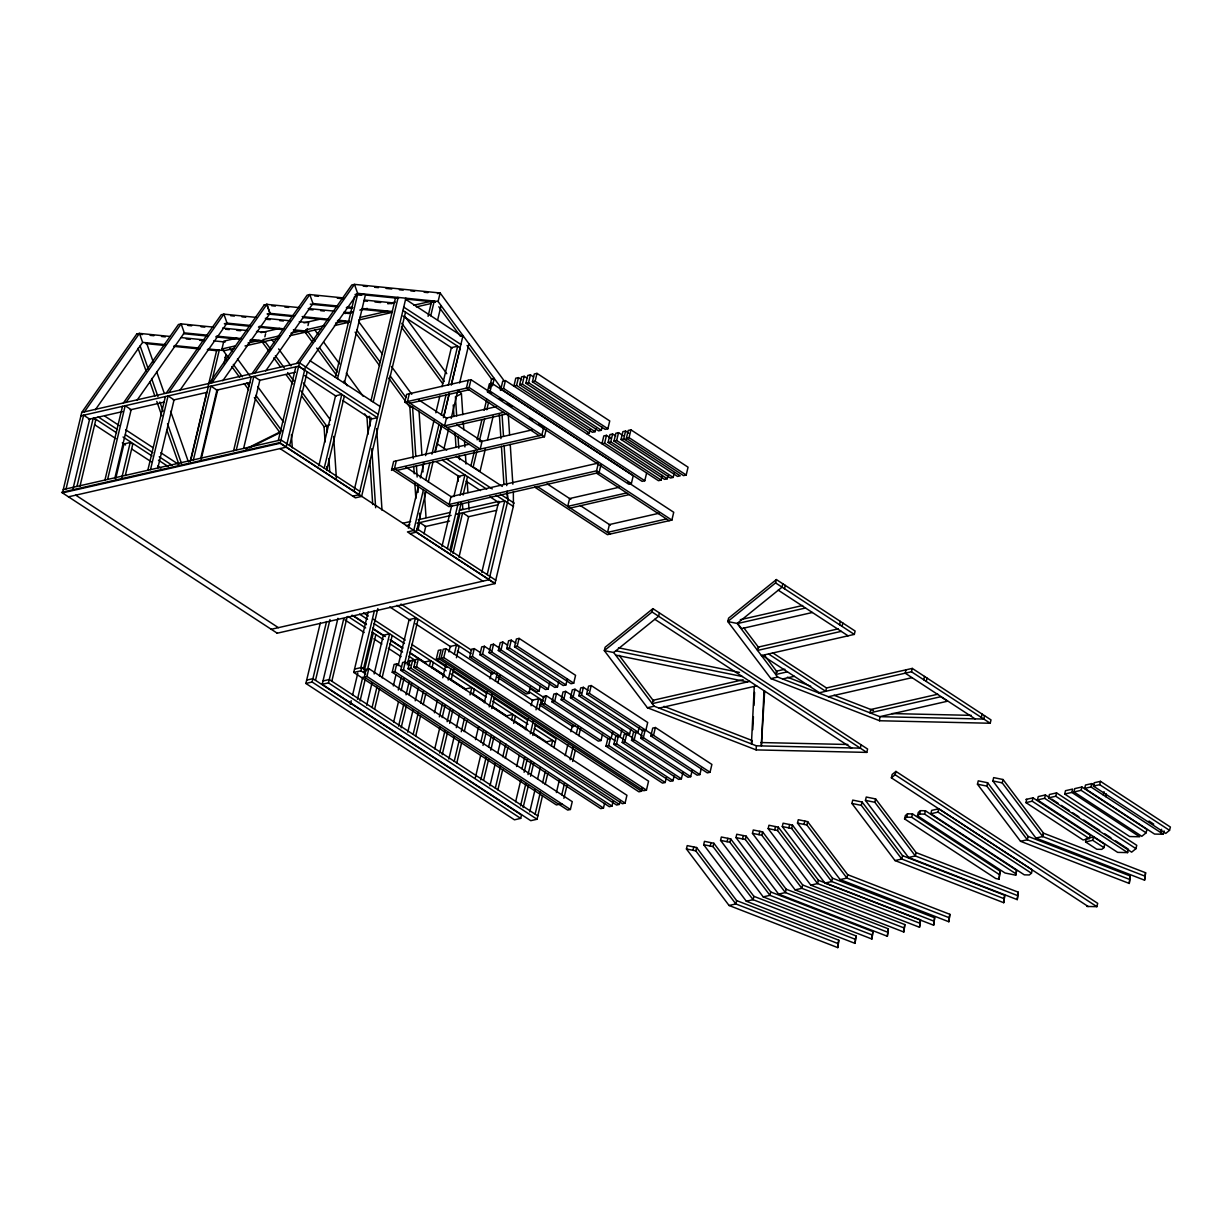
<?xml version="1.0" encoding="UTF-8"?>
<svg xmlns="http://www.w3.org/2000/svg" width="1232" height="1232" viewBox="0 0 1232 1232"><rect width="100%" height="100%" fill="white"/><g stroke="black" fill="none" stroke-linecap="round" stroke-linejoin="round"><path stroke-width="1.5" d="M754.261 686.424L751.428 743.912L752.228 740.555M752.767 729.76L753.399 716.685M753.953 705.474L754.6 692.399M756.14 749.903L756.34 745.807L654.192 706.213L613.69 652.529L604.327 650.619L605.112 647.262L652.898 608.654L867.59 749.041L866.789 752.398L756.14 749.903L647.416 707.753M764.04 690.705L761.33 745.914L764.656 691.06M837.775 947.624L838.776 940.185L736.628 900.592L696.604 847.524L687.225 845.614L686.424 848.971L729.067 905.489L837.775 947.624L838.776 940.185M855.023 943.373L856.024 935.92L753.876 896.326L713.852 843.258L704.473 841.348L703.672 844.705L746.315 901.223L855.023 943.373L856.024 935.92M826.703 687.918L912.265 668.406L991.005 719.904L990.205 723.246L879.556 720.751L879.817 716.654L777.685 677.061L737.152 623.438L727.789 621.529L728.589 618.171L776.36 579.564L855.116 631.046L854.315 634.403L761.391 655.578M871.902 939.015L872.903 931.577L770.755 891.983L730.715 838.915L721.351 837.005L720.551 840.363L763.193 896.881L871.902 939.015L872.903 931.577M887.333 936.258L888.334 928.805L786.185 889.211L746.145 836.143L736.767 834.233L735.981 837.591L778.609 894.109L887.333 936.258L888.334 928.805M903.811 932.008L904.812 924.57L802.663 884.976L762.639 831.908L753.26 829.998L752.459 833.356L795.102 889.874L903.811 932.008L904.812 924.57M919.519 927.265L920.52 919.827L818.371 880.233L778.331 827.165L768.953 825.255L768.167 828.612L810.795 885.13L919.519 927.265L920.52 919.827M933.64 925.217L934.641 917.778L832.493 878.17L792.469 825.117L783.09 823.192L782.289 826.549L824.932 883.067L933.64 925.217L934.641 917.778M948.84 921.752L949.841 914.313L847.693 874.705L807.668 821.652L798.29 819.727L797.489 823.084L840.132 879.602L948.84 921.752L949.841 914.313M999.044 879.186L1000.061 871.163L912.512 813.921L907.522 813.813L905.366 815.553L904.565 818.895L995.733 878.508L999.044 879.186L1000.061 871.163M1003.726 902.702L1004.727 895.264L902.579 855.67L862.107 802.017L852.729 800.107L851.928 803.464L895.017 860.567L1003.726 902.702L1004.727 895.264M1015.738 875.182L1016.616 870.393L925.448 810.779L920.458 810.671L918.302 812.412L917.501 815.769L1005.066 873.011L1015.738 875.182L1016.616 870.393M1017.247 899.622L1018.248 892.184L916.1 852.59L875.629 798.937L866.25 797.027L865.449 800.369L908.538 857.487L1017.247 899.622L1018.248 892.184M1129.251 883.436L1130.252 875.998L1028.104 836.405L987.633 782.751L978.254 780.842L977.453 784.199L1020.543 841.302L1129.251 883.436L1130.252 875.998M1035.943 838.068L992.869 780.965L993.654 777.608L1003.033 779.517L1043.519 833.171L1042.719 836.528L1035.866 838.037L1144.574 880.187L1145.575 872.749L1043.427 833.14L1042.642 836.497L1144.774 876.091M1145.575 872.749L1144.574 880.187M169.908 336.444L139.447 333.379L136.767 333.995L81.743 412.458L62.462 492.892L280.157 443.274L361.607 496.404L405.513 312.143M66.066 488.904L83.622 415.199L89.628 419.111L72.934 489.135M76.954 486.471L93.201 418.295L95.757 419.973L79.957 486.317M104.936 480.049L122.492 406.344M107.615 479.433L125.171 405.728L131.162 409.64L114.93 477.816M115.623 478.94L123.97 443.936L130.222 442.504L132.779 444.182L125.325 475.506M121.876 477.523L130.222 442.504M147.825 470.27L165.381 396.565M150.504 469.654L168.06 395.949L174.051 399.861L157.819 468.037M190.19 461.523L206.483 393.177M208.239 385.785L216.601 350.689L219.281 350.073L211.827 381.35M190.714 460.491L208.27 386.786M193.393 459.875L210.949 386.17L216.94 390.097L200.708 458.273M233.849 348.502L224.532 350.627L221.96 348.949L223.824 341.125L236.867 338.153M201.047 459.829L217.802 389.528M223.947 363.686L226.134 354.554M233.603 450.712L251.159 377.007M236.282 450.096L253.838 376.391L259.829 380.318L243.597 448.494M264.865 336.829L265.573 333.887M278.278 440.532L295.834 366.828M312.22 341.926L305.521 332.748L306.121 330.176M280.157 443.274L299.453 362.824L354.477 284.376L440.147 292.985L503.996 380.611M294.494 330.777L303.981 331.731L306.66 331.115L307.276 328.559M307.969 325.618L308.678 322.661L299.253 321.721M286.147 447.185L305.444 366.751M289.659 445.476L307.215 371.771M335.289 377.454L354.616 296.342M337.522 378.686L357.727 293.894L365.457 294.664L344.375 383.167M318.857 465.835L335.551 395.811L341.803 394.394L324.232 468.098M326.803 469.777L344.359 396.073M370.986 400.77L395.457 298.021L398.136 297.405L373.219 402.032M306.676 680.095L312.928 678.663L521.49 815.045L520.705 818.387L514.437 819.819L305.875 683.452L320.289 622.976M354.108 490.567L371.402 417.987M305.875 683.452L312.127 682.02L326.542 621.544M405.867 298.175L359.051 494.725L352.783 496.157M315.5 680.341L329.991 619.542M542.527 795.549L537.029 819.249L530.776 820.681L322.199 684.314L337.922 618.31M322.199 684.314L328.467 682.882L343.743 618.726M331.824 681.219L347.193 616.724M477.539 449.742L404.774 402.156L406.637 394.348L470.963 379.687L491.522 393.131M409.317 393.732L407.453 401.555L480.218 449.126L482.066 441.302L456.764 424.763M428.074 316.347L431.554 301.732L434.234 301.116L430.753 315.731M391.483 470.408L393.624 461.476L469.084 444.275M396.304 460.86L394.44 468.684L451.682 506.136L599.106 472.534L600.985 464.695M500.223 386.663L438.099 301.501L440.147 292.985L437.437 293.647M561.777 803.711L556.417 804.943L353.753 672.426L368.168 611.965M437.591 320.212L441.087 305.598M350.35 704.396L351.228 700.715M352.552 695.187L357.819 673.072M360.807 667.652L374.42 610.533M353.753 672.426L360.899 670.809L361.7 667.451L366.52 670.608M363.378 669.33L377.854 608.531M357.48 699.283L362.747 677.169M364.071 671.64L373.296 632.955M364.272 677.076L366.135 669.253L368.815 668.637L572.249 801.662L570.385 809.47L567.706 810.086L364.272 677.076L366.951 676.46L570.385 809.47M360.052 700.962L365.319 678.847M367.521 669.638L375.852 634.634M366.951 676.46L368.815 668.637M408.346 528.189L418.557 485.377M420.328 477.939L423.87 463.047M425.641 455.594L434.064 420.235M435.851 412.797L439.839 396.042M442.057 386.725L451.359 347.64L457.626 346.223L448.309 385.308M366.689 705.258L371.956 683.144M374.143 673.935L383.368 635.235L389.62 633.818L379.518 676.199M482.805 581.165L407.469 531.916L413.736 530.484L423.485 489.535M425.702 480.234L429.691 463.478M431.908 454.177L439.008 424.393M441.225 415.092L446.092 394.61M372.064 707.522L376.884 687.256M441.657 425.194L434.788 451.805M443.428 417.71L449.218 393.439M451.436 384.091L463.016 335.535L460.321 336.151L438.808 306.768M416.293 532.162L426.056 491.214M428.274 481.912L433.14 461.43M435.358 452.129L441.58 426.072M443.782 416.77L449.11 394.425M451.328 385.123L460.198 347.901L402.941 310.464M374.62 709.201L379.456 688.934M382.089 677.877L392.192 635.496M417.987 529.929L419.742 522.568L425.733 526.48L423.977 533.856M444.044 448.34L448.494 429.66M451.174 418.449L457.842 390.421M459.628 382.952L468.976 343.713M604.589 803.341L603.464 808.038L600.785 808.639L392.223 672.272L394.086 664.448L396.766 663.848L401.57 666.989M392.223 672.272L394.902 671.656L396.766 663.848M393.331 685.916L395.965 674.859M398.152 665.65L409.132 619.588L415.384 618.156L417.956 619.835L407.238 664.926M468.283 380.288L466.42 388.111L539.185 435.681M613.105 801.401L611.981 806.082L609.301 806.698L400.739 670.331L402.602 662.508L405.282 661.907L410.087 665.049M404.774 402.156L469.099 387.495L470.963 379.687M398.275 690.028L401.339 677.123M404.419 664.217L415.384 618.156M400.739 670.331L403.418 669.715L405.282 661.907M393.639 722.044L398.46 701.778M401.093 690.721L403.911 678.801M620.05 801.293L619.296 804.419L616.616 805.035L408.054 668.668L409.917 660.845M408.054 668.668L410.733 668.052L412.597 660.229L415.8 662.339M398.567 726.141L403.834 704.042M406.036 694.817L409.116 681.927M441.98 546.346L451.636 505.813M453.838 496.604L458.674 476.322L464.926 474.905L460.09 495.172M413.829 667.344L415.692 659.52L418.372 658.92L626.934 795.287L625.071 803.11L622.391 803.711L413.829 667.344L416.508 666.728L625.071 803.11M401.139 727.835L406.406 705.72M409.039 694.663L411.673 683.606M416.508 666.728L418.372 658.92M447.355 548.61L458.335 502.548M487.441 391.822L489.304 383.999L491.984 383.383L633.233 475.737L631.369 483.56L628.674 484.176L487.441 391.822L490.12 391.206L631.369 483.56M449.926 550.288L461.338 502.379M463.093 495.002L467.482 476.584M470.947 465.681L474.459 450.927M477.092 439.87L481.928 419.588M484.114 410.364L486.748 399.307M489.381 388.234L491.583 379.025L494.263 378.409L492.507 385.785M407.777 732.131L413.043 710.017M415.23 700.808L418.31 687.903M450.727 552.09L459.952 513.405M490.12 391.206L491.984 383.383M476.692 452.159L473.18 466.913L480.033 471.394L485.3 449.264M479.325 441.102L484.607 418.972M486.794 409.748L488.55 402.371M452.976 553.322L462.631 512.789L468.622 516.701L458.966 557.249M413.151 734.38L418.418 712.265M420.605 703.056L423.238 691.999M429.383 666.204L430.707 660.675L424.455 662.108M415.708 736.058L420.543 715.792M423.177 704.735L425.81 693.678M431.955 667.883L433.279 662.354M487.502 440.04L493.2 416.077M436.236 659.32L438.376 650.388L441.056 649.772L438.931 658.704L436.236 659.32L638.9 791.822L641.579 791.206L642.426 787.633M646.646 472.919L644.783 480.757L642.103 481.358L500.87 389.019L502.733 381.181L505.413 380.58L658.442 480.696L661.122 480.08L662.231 475.398M500.87 389.019L503.549 388.403L505.413 380.58M441.102 658.211L443.227 649.279L445.907 648.663L648.571 781.165L646.446 790.097L643.766 790.713L441.102 658.211L443.782 657.595L646.446 790.097M443.782 657.595L445.907 648.663M434.419 712.789L437.499 699.884M442.765 677.769L445.83 664.88M448.91 651.974L450.219 646.446L456.471 645.029L459.043 646.708L456.41 657.765M518.441 377.608L515.761 378.209L513.898 386.032L516.578 385.416L518.441 377.608L521.598 379.672M439.362 716.885L442.427 703.98M448.14 680.033L450.773 668.976M454.285 654.238L456.471 645.029M595.841 428.551L595.102 431.677L592.423 432.293L519.658 384.723L521.521 376.9L524.201 376.284L527.373 378.363M434.727 748.917L439.993 726.803M442.18 717.594L444.998 705.659M451.143 679.864L453.776 668.807M519.658 384.723L522.337 384.107L524.201 376.284M602.063 427.134L601.324 430.261L598.629 430.877L525.879 383.306L527.743 375.483L530.422 374.867L533.579 376.946M481.804 572.372L498.483 502.348L504.735 500.931L487.179 574.636M439.655 753.014L444.937 730.899M447.124 721.69L450.204 708.785M525.879 383.306L528.559 382.69L530.422 374.867M442.226 754.692L447.493 732.578M449.695 723.369L452.76 710.464M532.44 381.812L534.303 373.989L536.983 373.373L609.748 420.944L607.884 428.767L605.205 429.383L532.44 381.812L535.119 381.196L607.884 428.767M535.119 381.196L536.983 373.373M530.361 687.102L528.882 693.354L526.203 693.97L469.7 657.026L471.563 649.218L474.243 648.602L480.526 652.714M508.231 499.222L489.058 579.748L271.24 629.29M469.7 657.026L472.38 656.425L474.243 648.602M448.864 758.989L454.131 736.875M456.317 727.665L459.397 714.76M513.297 506.521L494.941 583.583L413.736 530.484M513.344 491.784L513.436 506.491L496.234 495.372M454.238 761.253L459.059 740.986M461.261 731.762L464.325 718.872M470.039 694.91L471.794 687.548L465.542 688.965M540.17 686.347L539.046 691.044L536.367 691.645L479.879 654.716L481.727 646.892L484.422 646.276L490.69 650.388M456.81 762.931L461.63 742.665M464.264 731.608L466.897 720.551M473.042 694.756L474.366 689.227M479.879 654.716L482.559 654.1L484.422 646.276M549.703 682.697L548.209 688.95L545.53 689.566L489.027 652.621L490.89 644.813L493.57 644.197L499.853 648.294M543.728 427.258L541.864 435.081L391.761 469.284L448.895 506.645L451.574 506.044M489.027 652.621L491.707 652.005L493.57 644.197M396.997 470.362L544.421 436.759L546.3 428.936M475.506 739.647L478.586 726.757M484.284 702.794L486.917 691.737M489.997 678.847L491.306 673.319L494.432 672.595M558.635 682.143L557.511 686.825L554.831 687.441L498.329 650.496L500.192 642.688L502.872 642.072L507.584 645.152M498.329 650.496L501.008 649.895L502.872 642.072M480.88 741.91L483.514 730.853M489.227 706.891L492.292 694.001M495.372 681.096L497.127 673.735M475.367 777.623L480.634 755.509M483.006 745.437L486.347 731.546M491.799 708.585L494.432 697.528M497.944 682.774L499.699 675.413M567.382 678.663L565.904 684.915L563.209 685.531L506.722 648.586L508.585 640.779L511.265 640.163L515.977 643.243M506.722 648.586L509.401 647.986L511.265 640.163M480.757 779.871L486.024 757.772M488.657 746.715L491.291 735.658M514.545 646.815L516.408 638.992L519.088 638.376L575.575 675.321L573.712 683.144L571.032 683.745L514.545 646.815L517.224 646.199L573.712 683.144M483.76 779.717L488.58 759.451M490.783 750.226L493.847 737.337M517.224 646.199L519.088 638.376M489.951 785.862L495.218 763.748M497.851 752.69L500.485 741.633M495.326 788.11L500.592 765.996M502.779 756.787L505.859 743.897M511.573 719.935L512.882 714.406L506.629 715.838M497.897 789.789L502.718 769.523M505.351 758.465L507.984 747.408M513.698 723.461L515.453 716.085M629.275 494.602L570.308 508.046L567.736 506.367L569.6 498.544L619.357 487.21M586.648 433.602L589.327 433.002L590.082 429.876M516.593 766.52L519.226 755.462M525.371 729.667L528.004 718.61M531.084 705.705L532.393 700.176L538.646 698.76L541.218 700.438L539.031 709.647M521.968 768.768L524.601 757.711M530.314 733.764L533.379 720.859M536.012 709.817L538.646 698.76M515.623 801.801L520.89 779.687M524.093 772.295L527.173 759.389M532.886 735.442L535.52 724.385M598.413 463.032L450.974 496.635L449.11 504.458L596.55 470.855L598.028 464.587M602.494 734.272L601.016 740.524L598.336 741.14L541.834 704.196L543.697 696.373L546.377 695.772L554.215 700.9M606.483 435.327L603.803 435.943L601.94 443.751L604.619 443.15L606.483 435.327L611.195 438.407M541.834 704.196L544.513 703.58L546.377 695.772M520.551 805.897L525.818 783.798M528.02 774.574L531.084 761.684M668.006 475.629L667.267 478.755L664.587 479.371L608.084 442.427L609.948 434.603L612.627 434.003L615.769 436.051M523.123 807.576L528.389 785.477M530.592 776.252L533.656 763.363M608.084 442.427L610.764 441.811L612.627 434.003M612.674 731.947L611.18 738.199L608.5 738.815L552.013 701.87L553.861 694.063L556.556 693.447L562.824 697.558M674.289 472.718L673.18 477.415L670.501 478.016L613.998 441.087L615.861 433.264L618.541 432.648L623.253 435.728M613.998 441.087L616.678 440.471L618.541 432.648M552.013 701.87L554.693 701.27L556.556 693.447M529.745 811.888L535.011 789.774M537.645 778.716L540.294 767.659M621.02 439.485L623.7 438.869L680.203 475.814L677.523 476.414L621.02 439.485L622.884 431.662L625.563 431.046L628.705 433.11M621.837 729.868L620.343 736.12L617.663 736.721L561.161 699.791L563.024 691.968L565.704 691.352L571.987 695.464M623.7 438.869L625.563 431.046M535.135 814.136L540.401 792.022M542.588 782.813L545.222 771.756M551.366 745.961L552.691 740.432L546.438 741.864M561.161 699.791L563.84 699.175L565.704 691.352M626.102 439.377L628.243 430.445L630.923 429.829L688.057 467.19L686.193 475.013L683.514 475.614L626.38 438.253L629.059 437.653L686.193 475.013M545.16 784.491L547.793 773.434M553.938 747.639L556.048 738.769L535.196 725.124M629.059 437.653L630.923 429.829M630.753 729.313L629.644 733.995L626.965 734.611L570.462 697.666L572.326 689.843L575.005 689.242L581.288 693.339M570.462 697.666L573.142 697.05L575.005 689.242M639.146 727.388L638.022 732.085L635.342 732.701L578.855 695.757L580.719 687.933L583.398 687.333L588.111 690.413M556.402 792.546L559.467 779.64M565.18 755.693L567.813 744.636M570.878 731.731L572.202 726.202L575.329 725.494M578.855 695.757L581.535 695.141L583.398 687.333M561.777 794.794L564.41 783.737M570.108 759.79L573.188 746.885M576.268 733.995L578.024 726.618M586.678 693.97L588.542 686.162L591.221 685.546L647.709 722.491L645.845 730.299L643.166 730.915L586.678 693.97L589.358 693.354L653.068 734.965M563.902 798.321L566.982 785.415M572.68 761.468L575.313 750.411M578.824 735.673L580.58 728.297M589.358 693.354L591.221 685.546M666.312 777.792L665.188 782.489L662.508 783.105L606.005 746.161L607.869 738.338M606.005 746.161L608.7 745.545L610.548 737.737M674.12 776.021L673.011 780.703L670.331 781.319L613.829 744.374L615.692 736.551L618.372 735.951L624.655 740.047M613.829 744.374L616.508 743.758L618.372 735.951M610.117 534.057L537.352 486.486L534.673 487.102L607.422 534.673L671.871 520.089L673.735 512.281L627.873 482.282M654.192 706.213L647.401 707.722L604.327 650.619L652.098 611.996L652.898 608.654M682.882 772.541L681.388 778.793L678.709 779.409L622.222 742.465L624.085 734.642L626.765 734.041L633.032 738.137M622.222 742.465L624.901 741.849L626.765 734.041M659.382 612.889L658.596 616.246L613.69 652.529M692.184 770.416L690.69 776.668L688.01 777.284L631.523 740.34L633.387 732.532M631.523 740.34L634.203 739.739L636.066 731.916L642.334 736.028M640.686 738.261L642.534 730.437L645.229 729.821L643.366 737.645L640.686 738.261L697.173 775.19L699.853 774.589L701.347 768.337M650.85 735.935L652.714 728.112L655.393 727.511L711.896 764.441L710.032 772.264L707.353 772.88L650.85 735.935L653.53 735.319L710.032 772.264M653.53 735.319L655.393 727.511M692.969 850.296L693.77 846.954M837.976 943.543L735.843 903.949L695.803 850.881L696.619 847.524M710.217 846.03L711.018 842.688M879.617 720.751L770.909 678.601L727.789 621.529L775.575 582.905L776.36 579.564M855.224 939.277L753.091 899.683L713.051 846.615L713.867 843.258M782.782 583.752L782.058 587.156L737.152 623.438M784.476 588.727L785.277 585.385M727.08 841.687L727.881 838.345M872.102 934.934L769.954 895.341L729.929 842.272L730.745 838.915M742.511 838.915L743.312 835.573M887.533 932.162L785.385 892.569L745.345 839.5L746.176 836.143M736.628 900.592L735.843 903.949L729.067 905.489M759.004 834.68L759.805 831.323M904.011 927.927L801.863 888.318L761.838 835.265L762.654 831.908M753.876 896.326L753.091 899.683L746.315 901.223M774.697 829.937L775.498 826.58M919.719 923.184L817.571 883.575L777.531 830.522L778.362 827.165M770.755 891.983L769.954 895.341L763.193 896.881M788.834 827.873L789.635 824.531M839.546 624.732L840.347 621.39M933.841 921.12L831.692 881.527L791.668 828.458L792.484 825.117M842.026 626.364L842.827 623.007M786.185 889.211L785.385 892.569L778.609 894.109M804.034 824.408L804.819 821.066M807.684 821.652L806.868 824.993L846.892 878.062L949.04 917.655M802.663 884.976L801.863 888.318L795.102 889.874M818.371 880.233L817.571 883.575L810.795 885.13M861.137 744.806L860.306 748.147L756.34 745.807M832.493 878.17L831.692 881.527L824.932 883.067M1003.926 898.621L901.778 859.027L861.307 805.358L862.107 802.017M847.693 874.705L846.892 878.062L840.132 879.602M905.997 669.838L905.212 673.18L975.128 718.903M1017.447 895.541L915.314 855.932L874.828 802.278L875.629 798.937M818.541 692.938L911.464 671.763L912.265 668.406M1088.21 906.521L891.367 777.823L892.168 774.466L895.941 771.417L1097.681 903.333L1096.88 906.675L1086.886 906.444M891.367 777.823L895.14 774.774L895.941 771.417M923.754 679.802L924.554 676.445M926.233 681.419L927.034 678.077M904.565 818.895L906.721 817.155L907.522 813.813M902.579 855.67L901.778 859.027L895.017 860.567M999.26 874.52L911.711 817.278L912.512 813.921M917.501 815.769L919.657 814.013L920.458 810.671M1015.815 873.734L924.647 814.136L925.448 810.779M916.1 852.59L915.314 855.932L908.538 857.487M930.853 813.736L931.654 810.394L938.799 808.762L1032.262 869.869L1031.461 873.226L1029.305 874.966L1024.316 874.843L930.853 813.736L938.014 812.119L1031.461 873.226M938.014 812.119L938.799 808.762M981.303 717.424L982.104 714.083M984.522 715.653L983.798 719.057L879.756 716.67L947.608 701.193L940.755 696.727L869.946 712.866L870.747 709.509L937.829 694.217M1129.451 879.355L1027.303 839.762L986.832 786.093L987.633 782.751M1042.719 836.528L1002.232 782.874L1003.033 779.517M1025.856 799.476L1033.001 797.843L1090.151 835.204L1089.35 838.561L1083.097 839.978L1025.948 802.617L1026.749 799.275M1025.948 802.617L1032.2 801.2L1033.001 797.843M1028.104 836.405L1027.303 839.762L1020.543 841.302M1115.668 840.902L1128.435 849.248L1127.634 852.606L1117.655 852.375L1037.467 799.938L1038.253 796.596L1045.398 794.963L1048.601 797.042M1037.467 799.938L1044.613 798.305L1045.398 794.963M1048.617 797.859L1049.418 794.517L1056.563 792.884L1136.751 845.321L1135.95 848.663L1131.638 852.159L1048.617 797.859L1055.762 796.242L1135.95 848.663M1055.762 796.242L1056.563 792.884M1064.694 794.039L1065.495 790.698L1072.641 789.065L1071.84 792.422L1064.694 794.039L1129.698 836.543L1139.677 836.774L1071.84 792.422M1073.965 791.96L1074.766 788.603L1081.912 786.986L1146.915 829.475L1146.114 832.832L1141.802 836.312L1073.965 791.96L1081.111 790.328L1146.114 832.832M1081.111 790.328L1081.912 786.986M1164.086 830.907L1163.285 834.249L1154.553 834.064L1084.699 788.388L1085.5 785.03L1091.752 783.614L1094.832 785.616M1084.699 788.388L1090.951 786.955L1091.752 783.614M1093.415 786.108L1094.216 782.751L1100.469 781.334L1170.4 827.057L1169.522 830.353L1165.749 833.402L1093.415 786.108L1099.683 784.676L1169.522 830.353M1085.577 841.933L1086.378 838.576L1093.523 836.944L1104.734 844.274L1103.934 847.631L1101.778 849.372L1096.788 849.264L1085.577 841.933L1092.738 840.301L1103.934 847.631M1099.683 784.676L1100.469 781.334M1103.256 794.994L1104.057 791.652M1092.738 840.301L1093.523 836.944M1105.735 796.627L1106.367 793.962M1160.806 832.632L1161.607 829.29M84.423 411.842L139.447 333.379L142.619 342.373L95.311 409.809M123.431 402.956L178.455 324.493L181.135 323.877L213.167 327.096M126.111 402.34L181.135 323.877L184.292 332.871L136.998 400.308M166.181 393.208L221.206 314.745L223.885 314.145L255.917 317.363M168.861 392.592L223.885 314.145L227.058 323.123L179.749 390.559M209.209 383.398L264.233 304.935M211.889 382.798L266.913 304.335L270.07 313.313L222.776 380.765M252.098 373.619L307.122 295.172L309.802 294.556L343.713 297.959M254.778 373.019L309.802 294.556L312.959 303.534L265.665 370.986M296.773 363.44L351.798 284.977L354.477 284.376L357.634 293.355L305.875 367.028M245.815 448.925L279.618 432.155M249.495 447.817L280.819 432.278M329.76 424.64L324.078 426.749L301.732 396.119M459.182 390.729L461.43 393.809L455.424 396.796L456.672 415.846M264.095 304.966L266.913 304.335M267.39 313.929L270.07 313.313M355.047 294.494L357.727 293.894M261.076 332.64L279.71 328.39M303.919 322.876L322.553 318.626M344.898 313.529L352.352 311.835M359.806 310.125L367.259 308.431M387.741 303.765L395.195 302.071M406.375 299.515L410.087 298.668M221.96 348.949L235.004 345.976M248.048 343.004L259.213 340.448M262.94 339.601L279.71 335.782M290.891 333.241L302.056 330.684M305.782 329.837L324.416 325.587M335.581 323.046L344.898 320.921M359.806 317.517L387.741 311.157M413.813 305.213L430.584 301.393M346.87 321.983L349.549 321.352L338.169 320.197M245.029 345.961L278.555 338.307M289.72 335.766L321.398 328.544M334.426 325.571L349.334 322.183M358.651 320.058L392.176 312.404M416.385 306.891L431.292 303.488M305.505 332.748L308.2 332.132L314.899 341.31M81.743 412.458L299.453 362.824L378.209 414.322M80.942 415.815L298.652 366.181L377.408 417.679L371.155 419.096L342.681 400.477M88.504 419.373L122.599 411.596M130.099 409.886L163.887 402.186M173.265 400.046L207.053 392.346M216.432 390.205L250.219 382.505M259.598 380.365L295.264 372.233M410.025 403.234L468.992 389.789M364.734 413.906L366.967 416.97L369.646 416.354L370.278 425.872M388.619 378.085L409.856 407.191L412.535 406.575L415.785 456.086M63.248 489.551L280.958 439.916L359.852 491.383M68.453 496.819L286.286 447.154M496.219 406.683L446.461 418.033L444.598 425.841L503.58 412.397M447.17 427.519L506.152 414.075M480.28 441.718L532.532 429.799M361.607 496.404L355.355 497.836L280.034 448.571M599.122 472.518L596.442 473.134L669.192 520.705M460.121 509.755L462.801 509.155L462.416 503.441M403.141 523.184L410.641 521.475M418.156 519.765L450.05 512.481M459.444 510.341L498.852 501.362M406.098 525.679L409.84 524.817M417.063 523.184L451.128 515.407M456.764 514.129L498.051 504.72M425.225 526.603L449.618 521.044M468.391 516.762L496.542 510.341M410.04 533.595L416.293 532.162M567.736 506.367L626.703 492.923M659.166 513.22L609.409 524.555L607.545 532.378L666.512 518.934M277.092 633.233L495.079 583.552L279.572 442.642L61.6 492.338L277.231 633.202M354.554 669.084L361.7 667.451M408.115 661.245L414.383 659.813M323 680.957L329.252 679.54L537.83 815.907M740.309 619.711L802.663 605.497M805.528 608.007L737.675 623.484L741.572 628.628L812.381 612.489M838.299 628.844L758.311 647.077L757.511 650.434L841.225 631.354M784.892 669.238L776.53 671.132L775.744 674.489L787.433 671.825M743.127 679.741L653.052 700.284L652.252 703.626L749.795 681.388M770.862 678.632L777.685 677.061M782.582 678.971L794.286 676.291M659.105 708.107L756.648 685.87M828.351 696.742L912.05 677.662M891.891 713.574L971.293 715.361M760.914 742.542L847.878 744.498M919.657 814.013L924.647 814.136M906.721 817.155L911.711 817.278M363.224 286.132L367.028 286.517M374.636 287.272L378.455 287.657M386.063 288.427L391.776 288.996M399.384 289.766L403.203 290.151M410.81 290.906L414.614 291.291M424.131 292.246L427.951 292.631M357.634 293.355L438.13 301.44M356.833 294.155L362.439 294.71M366.181 295.095L398.552 298.329M405.497 299.037L435.45 302.056L431.554 301.732M356.587 294.648L361.238 295.126M364.441 300.038L394.594 303.072M314.653 295.926L318.426 296.296M337.275 298.19L342.927 298.76M363.64 300.839L367.413 301.224M374.959 301.979L380.611 302.548M388.142 303.303L391.915 303.688M312.959 303.534L337.599 306.013M347.085 306.968L352.768 307.538M362.239 308.493L392.561 311.542L389.882 312.173L361.453 309.294M310.279 304.15L336.813 306.814M346.3 307.769L351.982 308.339M298.806 307.584L266.774 304.366L269.931 313.344L294.571 315.823M308.231 308.524L334.611 311.172M344.036 312.127L351.567 312.882M271.641 305.736L275.398 306.106M284.823 307.061L288.596 307.43M309.324 309.525L313.082 309.894M320.628 310.649L324.386 311.034M345.114 313.113L348.887 313.498M302.163 316.578L328.698 319.242M267.252 313.96L291.892 316.424M303.272 317.579L327.912 320.043M337.383 320.998L346.87 321.952M265.342 318.303L289.843 320.767M230.63 315.7L234.403 316.07M241.934 316.84L245.707 317.209M266.435 319.288L270.193 319.673M279.618 320.613L283.391 320.998M249.788 325.402L227.058 323.123L224.363 323.723L250.912 326.403M259.274 326.357L283.914 328.836M293.385 329.791L306.66 331.115M258.489 327.158L283.129 329.637M222.592 328.051L247.078 330.515M256.502 331.454L265.927 332.409M187.88 325.448L191.653 325.818M201.062 326.773L204.835 327.142M225.564 329.237L229.337 329.606M236.867 330.361L240.64 330.746M184.292 332.871L207.038 335.15M216.524 336.105L241.164 338.584M250.635 339.539L263.91 340.864L249.85 340.34M183.506 333.672L208.146 336.151M215.739 336.906L240.379 339.385M181.335 337.599L204.189 339.893M213.706 340.848L225.117 342.003M136.767 333.995L142.481 334.565M150.104 335.335L153.908 335.72M161.515 336.49L165.334 336.875M186.278 338.969L190.082 339.354M199.599 340.309L203.403 340.694M142.619 342.373L165.073 344.621M174.436 345.561L198.768 348.009M208.131 348.949L223.146 350.458L228.798 358.204M145.545 343.543L164.272 345.422M173.635 346.361L199.83 348.995M207.33 349.749L216.894 350.72M618.51 647.816L739.462 672.426M615.846 650.789L742.388 676.537M615.63 655.101L747.393 681.912M992.869 780.965L1002.232 782.874M977.453 784.199L986.832 786.093M865.449 800.369L874.828 802.278M851.928 803.464L861.307 805.358M797.489 823.084L806.883 824.993M782.289 826.549L791.683 828.458M768.167 828.612L777.561 830.522M752.459 833.356L761.853 835.265M735.981 837.591L745.375 839.5M720.551 840.363L729.945 842.272M703.672 844.705L713.066 846.615M686.424 848.971L695.818 850.881M787.433 677.184L810.733 686.224M834.033 695.248L873.457 710.525M663.956 706.336L751.751 740.37M405.605 299.299L462.739 336.659M528.559 382.69L601.324 430.261M616.678 440.471L673.18 477.415M610.764 441.811L667.267 478.755M522.337 384.107L595.102 431.677M403.742 307.107L460.876 344.467M516.578 385.416L589.327 433.002M604.619 443.15L661.122 480.08M403.033 316.039L452.236 348.209M503.549 388.403L644.783 480.757M1149.009 821.051L1153.737 824.131M499.437 398.29L502.594 400.369M507.338 403.465L512.096 406.575M529.483 417.941L532.655 420.02M538.985 424.147L542.142 426.226M1090.951 786.955L1163.285 834.249M775.575 582.905L854.315 634.403M911.464 671.763L990.205 723.246M469.099 387.495L544.421 436.759M596.55 470.855L671.871 520.089M778.224 590.159L848.063 635.82M1051.789 799.137L1058.18 803.31M1061.368 805.405L1069.361 810.625M1072.548 812.704L1078.939 816.878M1083.729 820.019L1099.699 830.46M1104.488 833.587L1110.879 837.76M1044.613 798.305L1127.634 852.606M418.803 399.938L447.278 418.557M547.116 483.837L570.847 499.345M580.334 505.551L610.394 525.202M1032.2 801.2L1089.35 838.561M772.51 652.683L826.487 687.964L825.686 691.306L768.552 653.961M762.285 655.378L819.434 692.738M310.141 360.791L380.057 406.498M437.206 443.859L446.723 450.096M456.256 456.317L502.286 486.424M446.415 458.92L492.276 488.919M500.469 494.263L514.221 503.149M442.457 460.198L486.732 489.166M298.514 366.212L304.504 370.124M304.72 375.668L336.351 396.35M436.19 461.63L459.921 477.138M466.25 481.281L480.48 490.582M489.982 496.789L499.468 502.995M652.098 611.996L866.789 752.398M895.14 774.774L1096.88 906.675M654.823 619.296L851.666 748.009L850.342 747.932M405.821 467.082L451.851 497.189M417.094 528.821L495.741 580.226M509.401 647.986L565.904 684.915M581.535 695.141L638.022 732.085M643.366 737.645L699.853 774.589M501.008 649.895L557.511 686.825M573.142 697.05L629.644 733.995M634.203 739.739L690.69 776.668M491.707 652.005L548.209 688.95M563.84 699.175L620.343 736.12M624.901 741.849L681.388 778.793M482.559 654.1L539.046 691.044M554.693 701.27L615.261 740.802M616.508 743.758L673.011 780.703M400.97 604.065L471.733 650.342M529.637 688.195L544.113 697.666M396.95 605.312L470.932 653.684M528.836 691.552L543.312 701.008M104.859 416.17L119.258 425.579M125.649 429.768L152.845 447.555M160.853 452.775L178.455 464.295M472.38 656.425L528.882 693.354M544.513 703.58L601.016 740.524M608.7 745.545L665.188 782.489M389.805 606.945L410.718 620.62M415.538 623.777L450.927 646.908M457.349 651.112L492.738 674.243M497.574 677.4L532.948 700.546M539.385 704.75L573.157 726.834M98.098 416.847L117.41 429.475M125.448 434.727L152.783 452.606M159.221 456.81L172.095 465.219M94.094 418.095L116.609 432.817M123.046 437.021L151.998 455.963M158.42 460.167L168.076 466.466M94.987 424.978L115.885 438.654M122.322 442.858L125.541 444.968M131.978 449.172L151.274 461.784M157.711 466.004L160.93 468.098M438.931 658.704L641.579 791.206M363.532 612.889L368.337 616.031M373.157 619.172L405.236 640.163M411.657 644.351L446.954 667.436M453.376 671.625L487.071 693.662M493.478 697.851L527.173 719.888M359.528 614.137L367.552 619.388M373.958 623.577L404.45 643.504M410.857 647.709L446.153 670.778M450.974 673.935L486.27 697.004M492.677 701.208L527.974 724.277M534.395 728.482L555.247 742.111M353.261 615.569L366.104 623.962M372.526 628.151L385.354 636.544M390.174 639.685L403.003 648.078M409.424 652.282L425.471 662.77M431.878 666.959L444.721 675.352M449.526 678.509L465.573 688.996M471.995 693.185L484.823 701.578M492.846 706.829L507.291 716.269M513.698 720.458L526.541 728.851M532.963 733.055L547.393 742.496M352.013 615.168L366.458 624.609M372.865 628.797L384.107 636.143M390.513 640.347L401.755 647.678M409.763 652.929L425.81 663.417M432.232 667.621L443.458 674.951M451.482 680.203L465.927 689.643M473.95 694.894L483.575 701.177M491.599 706.429L506.029 715.869M512.45 720.073L526.896 729.513M533.302 733.702L539.724 737.891M348.009 616.416L365.658 627.95M372.079 632.155L383.306 639.5M389.712 643.689L402.556 652.082M408.978 656.286L415.384 660.475M344.96 619.942L364.21 632.524M373.835 638.823L381.858 644.074M388.28 648.263L401.108 656.656M410.733 668.052L619.296 804.419M403.418 669.715L611.981 806.082M394.902 671.656L603.464 808.038M360.899 670.809L365.735 673.95M75.737 495.156L278.386 627.658M328.467 682.882L537.029 819.249M312.127 682.02L520.705 818.387M743.743 627.75L758.773 647.678M764.564 655.347L777.284 672.21M619.111 655.301L653.807 701.301M467.051 345.468L491.907 379.533M405.02 316.485L446.769 373.712M401.801 323.292L444.244 381.489M401.355 326.973L442.688 383.629M358.743 321.614L382.428 354.092M391.468 366.474L411.781 394.317M356.679 330.007L380.134 362.162M390.19 375.945L405.836 397.397M355.109 332.147L379.687 365.842M314.73 329.853L318.102 334.488M323.754 342.219L339.555 363.871M346.315 373.157L363.24 396.35M319.365 347.439L337.245 371.941M343.944 381.135L347.301 385.724M316.686 348.055L336.798 375.621M271.841 339.632L274.089 342.712M278.601 348.902L291.014 365.919M303.426 382.936L330.515 420.05M270.901 349.565L265.311 341.911L262.616 342.527L269.331 351.705M275.367 355.694L284.299 367.937M287.657 372.541L294.356 381.72M301.055 390.914L326.757 426.133L327.127 431.847M273.797 357.834L280.511 367.013M286.086 374.682L292.8 383.86M229.645 348.148L231.893 351.212M237.499 358.897L249.819 375.806M257.673 386.555L283.452 421.883M233.31 364.395L242.35 376.792M246.877 382.983L249.126 386.078M255.902 395.364L281.897 430.984M224.979 357.265L227.242 360.36M231.77 366.551L239.67 377.392M244.198 383.583L248.71 389.789M254.362 397.52L280.342 433.14M146.485 342.758L153.461 362.593M156.633 371.617L164.256 393.254M170.601 411.288L188.373 461.784M140.14 345.915L148.41 369.431M151.598 378.486L157.958 396.581M159.867 402.002L163.055 411.057M167.521 423.731L181.52 463.54M138.061 348.24L146.069 371.001M149.857 381.751L154.893 396.088M156.787 401.463L161.839 415.8M166.874 430.137L178.856 464.187M508.231 413.967L509.601 434.85M510.233 444.336L512.851 484.191M507.184 491.429L507.676 498.975L507.107 491.322M500.238 386.586L500.485 390.39M502.102 415.153L503.488 436.097M504.104 445.614L506.737 485.608M499.299 413.86L500.931 438.607M501.424 446.23L503.919 484.315M461.43 393.809L462.801 414.691M463.309 422.283L463.802 429.876M464.541 441.272L464.926 446.954M465.419 454.546L466.035 464.048M467.159 481.127L467.914 492.507M468.53 501.994L469.038 509.586M458.042 436.79L458.797 448.217M459.29 455.825L459.551 459.644M453.237 405.035L453.992 416.447M455.116 433.587L455.994 446.923M457.873 475.49L458.242 481.188M419.049 411.18L421.914 454.839M422.53 464.325L423.023 471.918M424.393 492.8L426.026 517.471M416.401 465.604L417.155 477.03M417.663 484.653L418.156 492.261M419.527 513.205L419.912 518.918M409.856 407.191L413.228 458.597M413.721 466.22L414.229 473.827M414.845 483.36L415.846 498.59M376.653 428.551L382.012 510.171M371.771 448.725L375.652 507.753M366.967 416.97L368.091 434.111M369.846 460.768L372.711 504.55M333.641 436.436L336.382 478.185M328.882 458.504L329.76 471.825M324.078 426.749L325.079 441.98M326.696 466.728L326.957 470.532M291.414 434.542L292.292 447.832"/></g></svg>
